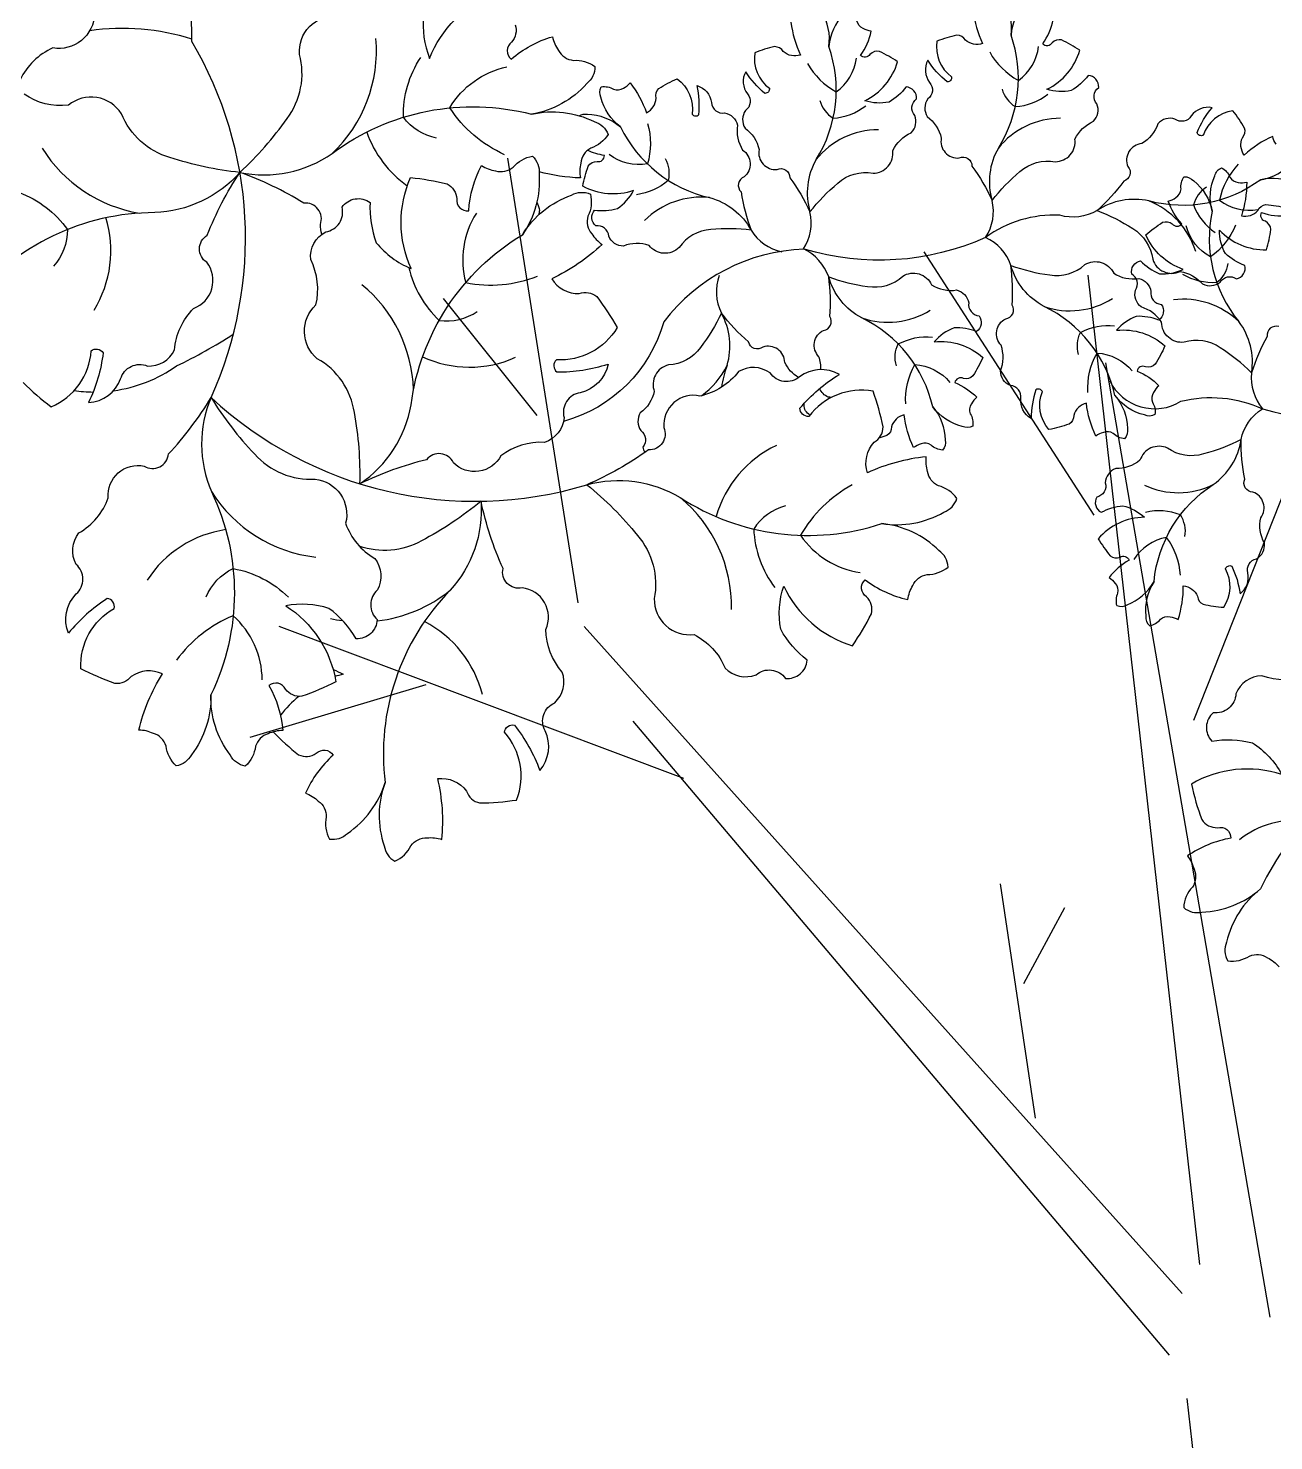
# Model space of a CAD drawing. Header units: millimetres. Extents: x 228.39 to 232.01, y 86.87 to 92.76.
# Drawn here: x 228.9784 to 229.3161, y 91.7556 to 92.1386 of the extents above; entities that cross this region are included whole.
import ezdxf

# ---------------------------------------------------------------- set-up
doc = ezdxf.new("R2010")
doc.units = ezdxf.units.MM
for name, color, linetype in [('62', 62, 'Continuous'), ('63', 63, 'Continuous'), ('CauleArvore', 253, 'Continuous')]:
    doc.layers.add(name, color=color, linetype=linetype)

msp = doc.modelspace()

# ---------------------------------------------------------------- linework, layer by layer
at = {"layer": '62'}
for points in [[(229.0227620134529, 92.13565982952683, 0.1141174530393284), (228.9950872830939, 92.13796314398712, -0.2620553651360283)], [(229.2390613839219, 92.13219799759658, 0.1413864367129372), (229.2468417487461, 92.1244972859473, 0.210122964771746), (229.2523296610424, 92.13366652662043, 0.210122964771746)], [(229.08912042662, 92.10882989741405, -0.1876286218963192), (229.0801326599795, 92.11450039656064, -0.1520058651265381), (229.0848125136332, 92.13072514737915)], [(229.1075427835869, 92.10433394675033, -0.1413864367129372), (229.0926854414637, 92.11703774206259, -0.210122964771746), (229.1081888883347, 92.12816322116635, -0.210122964771746)], [(229.1896768044058, 92.12908178799586, 0.1413864367129372), (229.19745716923, 92.12138107634658, 0.210122964771746), (229.2029450815263, 92.13055031701971, 0.210122964771746)], [(229.2424269841279, 92.12212614104347, 0.1876286218963192), (229.2460093921988, 92.11737402418119, 0.1520058651265381), (229.254846287817, 92.12074007515817)], [(229.0357962746169, 92.09953844689223, 0.2043996860364329), (229.0608230757371, 92.10465016587393, -0.2279428046577942), (229.1148727414734, 92.11531639985874, -0.2279428046577942)], [(229.1930424046117, 92.11900993144275, 0.1876286218963192), (229.1966248126827, 92.11425781458047, 0.1520058651265381), (229.2054617083009, 92.11762386555745)], [(229.146314962033, 92.11276289561248, -0.1413864367129372), (229.1462794250982, 92.1018160342436, -0.210122964771746), (229.1359103286479, 92.10439944181857, -0.210122964771746)], [(229.1389701767656, 92.11190969232742, 0.2279428046577942), (229.1631180513872, 92.09270816998747, -0.2043996860364329), (229.1743731166921, 92.08387990647667, 0.2049975904848279), (229.1827267499037, 92.07802387315935, 0.2049975904848279)], [(229.1510750351425, 92.10327020035955, -0.1876286218963192), (229.1519133333408, 92.09737838244055, -0.1520058651265381), (229.1432919082493, 92.09349353331368)], [(229.3064377673187, 92.10172664793097, 0.1413864367129372), (229.3013788354044, 92.09201880344364, 0.210122964771746), (229.3117599649668, 92.08948418218932, 0.210122964771746)], [(229.0357962746169, 92.09953844689223, -0.2043996860364367), (229.012703836919, 92.08862012438256, 0.2279428046577933), (228.9630556914861, 92.06474133528644)], [(229.3125434005486, 92.09755590826856, -0.2279428046577928), (229.2822362603712, 92.0917856774948, 0.2043996860364349), (229.2681668610302, 92.08920367559409, -0.2049975904848281), (229.2580482310999, 92.08790381314667, 0.1730102318134612), (229.2379740956611, 92.08188462182851, 0.1730102318134612)], [(228.9759177655279, 92.09410574112958, -0.1487400713347152), (228.9890520346684, 92.08405394052538, -0.1876286218963192), (228.9852605163541, 92.07412625707812, -0.1876286218963192)], [(229.2978094550355, 92.09553618863322, 0.1876286218963192), (229.294327554345, 92.09070994476858, 0.1520058651265381), (229.3001536604873, 92.08326162210068)], [(229.0998958952348, 92.08850028185775, 0.2101229647717458), (229.0970028490312, 92.06963858962627, 0.1413864367129372), (229.1164740156718, 92.07137084248231)], [(229.3056921064839, 92.08521194613174, -0.1413864367129372), (229.2989329655478, 92.07660096183787, -0.210122964771746), (229.2923442743823, 92.0850141244192, -0.210122964771746)], [(229.068338966398, 92.01508208025102, 0.2043996860364367), (229.0821910921941, 92.03654341889015, -0.2279428046577933), (229.1123739884452, 92.08263167864813)], [(229.2379740956611, 92.08188462182851, -0.1802530025354734), (229.1887607942585, 92.07872728356664, 0.2251438523393833), (229.1507186969286, 92.05901347305189, -0.2626849896690132), (229.1235311484287, 92.03201335865879, -0.09065442908466861)], [(229.2730220656954, 92.03905325213341, 0.2279428046577942), (229.25379249187, 92.06317879460208, -0.2043996860364329), (229.2448025917862, 92.07430517892561, 0.2049975904848279), (229.2379740956611, 92.08188462182851, 0.2049975904848279)], [(229.2236374861792, 92.0359370425327, 0.2279428046577942), (229.2044079123539, 92.06006258500136, -0.2043996860364329), (229.19541801227, 92.0711889693249, 0.2049975904848279), (229.188589516145, 92.07876841222779, 0.2049975904848279)], [(229.0815765477285, 92.07373117728703, 0.1487400713347152), (229.0898192764147, 92.05939223921456, 0.1876286218963192), (229.100158414441, 92.06184921594037, 0.1876286218963192)], [(229.3036089975428, 92.07479896306673, -0.1876286218963192), (229.3006472701079, 92.06963713849967, -0.1520058651265381), (229.2914595484046, 92.07187472497809)], [(229.0015164278134, 92.0403349832797, 0.1197327725187678), (229.0186520388225, 92.04705490757088, 0.03023788206227329), (229.0340086943198, 92.05562673866011, -0.1841083703680773)], [(229.2137771031128, 92.04706993360243, -0.1876286218963192), (229.2142807445557, 92.05299974030727, -0.1520058651265381), (229.2235535702821, 92.0548533115612)], [(229.2631616826289, 92.05018614320315, -0.1876286218963192), (229.2636653240718, 92.05611594990799, -0.1520058651265381), (229.2729381497983, 92.05796952116192)], [(229.2656729197102, 92.03986804030124, -0.1413864367129372), (229.2681612156291, 92.05052840709244, -0.210122964771746), (229.2776874304468, 92.04568656992657, -0.210122964771746)], [(229.2162883401941, 92.03675183070052, -0.1413864367129372), (229.218776636113, 92.04741219749174, -0.210122964771746), (229.2283028509307, 92.04257036032585, -0.210122964771746)], [(229.2716157168786, 92.0430061340619, 0.442149186598303), (229.2909074622752, 92.0374503077976, -0.1709273865300307), (229.313046231492, 92.03542706065124, 0.1802530025354734), (229.3622690429782, 92.03843249726496, -0.2251438523393833), (229.4024728852728, 92.02361741849292, 0.2256520569911392), (229.4274940053053, 92.00137018911727, 0.09065442908466861)], [(228.9908452520036, 92.04035528178855, 0.03334307076131927), (228.9960250301054, 92.03997886643135, 0.03023788206227329)], [(229.0279857982704, 92.03850089762382, 0.2043996860364353), (229.0280876074677, 92.01295759947844, -0.2279428046577944), (229.0279413410323, 91.95786573510853, -0.2279428046577944)], [(229.283614073109, 91.98855879327985, -0.2279428046577942), (229.2996844362827, 92.01489435358103, 0.2043996860364329), (229.3072164012431, 92.02705511981792, -0.2049975904848279), (229.313046231492, 92.03542706065124, -0.2049975904848279)], [(229.129873655639, 92.01482134769589, -0.2043996860364353), (229.1551830466782, 92.01137096069161, 0.2279428046577944), (229.2098183927228, 92.00429184519535, 0.2279428046577944)], [(229.1011646491388, 92.01035295380842, -0.2043996860364329), (229.0928153386144, 91.98621254248171, 0.2279428046577942), (229.0751537467188, 91.93402822409642, 0.2279428046577942)], [(229.1836944169084, 92.00906618514107, 0.1876286218963192), (229.1751001091099, 92.00281539453336, 0.152005865126538), (229.1808395995986, 91.98693453126107)], [(229.2920089122211, 92.00083458629166, 0.1876286218963192), (229.2907696094248, 92.00665527274934, 0.1520058651265381), (229.2813380053978, 92.0073378185903)], [(229.2908042080334, 91.99028384001507, 0.1413864367129372), (229.2870057299122, 92.00055061169199, 0.210122964771746), (229.2781577990572, 91.99455842715878, 0.210122964771746)], [(229.0266338261016, 91.98439019248235, -0.1876286218963192), (229.033957602964, 91.99209063417273, -0.152005865126538), (229.0489487294629, 91.98431826673176)], [(229.3747705065954, 91.95649969658328, -0.2043996860364353), (229.3549780606752, 91.94035257517561, 0.2279428046577944), (229.3125220486167, 91.90524385896853, 0.2279428046577944)]]:
    msp.add_lwpolyline(points, format="xyb", dxfattribs=at)
for centre, radius, start, end in [((228.917796316722, 92.13584743618075), 0.1049658643867444, 359.5821735404677, 54.45095799120666), ((228.9323474026838, 92.08175745754339), 0.1049658643867444, 335.6631018363221, 30.53188628706008), ((229.0341498288679, 92.13264600397314), 0.03866819170092113, 313.614132344748, 4.746641409419472), ((229.211250933102, 92.12504582827918), 0.03559504258891227, 327.917719804394, 19.28079057527238), ((229.1618663535858, 92.12192961867846), 0.03559504258891227, 327.917719804394, 19.28079057527238), ((229.2582738522212, 92.09255624289425), 0.02165418735251583, 90.01600102915677, 141.1485100938255), ((229.0989491499361, 92.12071791288729), 0.03055347511947142, 199.6128700170281, 234.4005470104001), ((229.208889272705, 92.08944003329353), 0.02165418735251583, 90.01600102915677, 141.1485100938255), ((229.014942768593, 92.12662099544178), 0.03866819170092113, 212.1024550352077, 260.4901109255426), ((229.2572129454581, 92.09705831042758), 0.01822652723244424, 150.1145442863874, 196.3230004717689), ((229.207828365942, 92.09394210082687), 0.01822652723244424, 150.1145442863874, 196.3230004717689), ((229.1608396458307, 92.07117418062141), 0.02165418735251583, 83.96028596669156, 135.092795031362), ((229.1777205548608, 92.08583492122457), 0.01296417636406003, 326.9698917134426, 13.30986666352196), ((229.2271051343769, 92.08895113082528), 0.01296417636406003, 326.9698917134426, 13.30986666352196), ((229.2742398393947, 92.07166203265935), 0.02165418735251583, 17.19637734170586, 68.32888640637657), ((229.3341774488956, 92.08158427905188), 0.03559504258891227, 167.8840744680207, 219.247145238899), ((228.9702425897308, 92.0782151551171), 0.03055347511947142, 328.3695170366965, 17.23622642759876), ((229.1779421373331, 92.06712246874957), 0.01296417636406003, 159.9223847756048, 206.262359725683), ((229.0442247567427, 92.03930682054121), 0.03866819170092113, 1.975074499317318, 50.36273038965277), ((229.2114550413355, 92.08053798006506), 0.02165418735251583, 251.0077929045287, 302.140301969199), ((229.2608396208516, 92.08365418966576), 0.02165418735251583, 251.0077929045287, 302.140301969199), ((229.2915739721178, 92.04348346741456), 0.02165418735251583, 46.01635494946892, 97.14886401413742), ((229.1504175500855, 92.05247310883013), 0.01822652723244424, 343.0670373485498, 29.2754935339308), ((229.29206507507, 92.0480827013861), 0.01822652723244424, 350.8418645715245, 37.05032075690503), ((229.09807410221, 92.07727363974676), 0.03055347511947142, 245.2289589972623, 294.095668388164), ((229.1483745295062, 92.05662283197118), 0.02165418735251583, 305.4219098812204, 334.101003155987), ((229.2014833247571, 92.03549976524361), 0.03559504258891227, 160.8702128665557, 170.6487373789969), ((229.3229489520011, 92.04379401919772), 0.01296417636406003, 173.8549983797717, 220.1949733298514), ((229.0995315290406, 92.11530611290905), 0.1049658643867444, 227.0304562442677, 286.8020835885392), ((229.1942856178314, 91.99785212356979), 0.03055347511947142, 115.3011106397776, 164.1678200306802), ((229.0607728489442, 92.03361925572968), 0.03866819170092113, 212.2986277218999, 263.4311367865714), ((229.2184501133854, 91.98370109656214), 0.03525592437372765, 118.2178321216569, 150.4078539412012), ((229.2901385456501, 92.03433091196794), 0.02165418735251583, 245.0245630740939, 296.1570721387649), ((229.1304138263359, 91.98167727831554), 0.03866819170092113, 359.0340486382894, 50.16655770295989), ((229.0363622490296, 91.97241995851431), 0.03055347511947142, 98.29736539418016, 147.1640747850824), ((229.2073568649106, 92.01449894540299), 0.02370610377805731, 214.3839131457492, 261.8500201023937), ((229.0685588597915, 92.0163265306688), 0.03866819170092113, 276.5737147846837, 308.8510530801119), ((229.0472224306701, 91.94660851017284), 0.03525592437372765, 112.0573314836596, 144.2473533032041), ((229.0181451520832, 91.96164445127818), 0.02370610377805731, 0.6151653224673972, 48.08127227911143), ((229.0685588597915, 92.0163265306688), 0.03866819170092113, 257.7185440154414, 262.7330235547149), ((229.0718869120183, 91.95052261409674), 0.03055347511947142, 13.98560601692947, 62.85231540783141), ((229.3216632403356, 91.90007833597689), 0.02370610377805731, 81.35543052559544, 128.8215374822393)]:
    msp.add_arc(centre, radius, start, end, dxfattribs=at)
at = {"layer": '63'}
for points in [[(228.9963980840874, 92.14248239229683, -0.4530091558014004), (228.9851049642324, 92.13329061958586, 0.1775881189196833), (228.9762165629532, 92.12465862343238, -0.3028472262875391), (228.9677646028272, 92.1232689326809, 0.4445358973400543), (228.9597505370064, 92.12267812505495, -0.4200628682774251), (228.9541187901492, 92.1279502432938, 0.1027662192553072), (228.9617188826535, 92.13593821092964, 0.1249756271620594), (228.9615100775228, 92.1476910801151, -0.2129696122085123), (228.9420578135509, 92.13248940056121, -0.03433418913963757), (228.9373787075527, 92.14139538140071, -0.2633611240476315)], [(229.0856325138918, 92.14210775563224, 0.1249756271620583), (229.0872182315856, 92.13046047985338, -0.2129696122085104), (229.1047534345679, 92.14783857788683, -0.03433418913963267)], [(229.2487931283749, 92.14554277147884, 0.172045804718615), (229.2448495105961, 92.13679923830674, 0.1720458047186181), (229.2429412552916, 92.14619924124344, 0.2361518438993874)], [(229.1994085488588, 92.14242656187814, 0.172045804718615), (229.19546493108, 92.13368302870603, 0.1720458047186181), (229.1935566757755, 92.14308303164272, 0.2361518438993874)], [(229.2345820239855, 92.14337408800216, 0.08115707204633878), (229.2371605072829, 92.13448750036889, -0.2683901017028241), (229.2325044628661, 92.13542112474887, 0.2633611240475965), (229.230166490555, 92.13675664983256, 0.03433418913963283), (229.2247756540278, 92.13512003655798, 0.2816703646801006), (229.2287552866617, 92.12545413350998, -0.447648090788793), (229.2275361092042, 92.12407900730557, -0.08047336285184804), (229.2222979354962, 92.12997253148593, 0.299054732626132), (229.2227848734448, 92.12392399379016, -0.4445358973400594), (229.2222666511038, 92.11945387661746, 0.3028472262875131), (229.2221417643414, 92.11465885275511, -0.1775881189196616), (229.2259544255137, 92.10886179059162, 0.5077713489282268), (229.2308223844571, 92.10345576807885, -0.5541101838924969), (229.2342709395426, 92.10120216984244, -0.05360560279891149), (229.2397210831429, 92.09193570877405, -0.05303807838268959), (229.2472777568757, 92.09974305031078, -0.2299676780149515), (229.2568294334235, 92.10244421875636, 0.453009155801419), (229.2621914407746, 92.10858745615545, -0.1775881189196565), (229.2671938102765, 92.11339563817252, 0.3028472262875298), (229.2681344796493, 92.11809914661568, -0.4445358973400413), (229.2686195995263, 92.12257297726036, 0.4200628682774436), (229.265777509181, 92.12582650211993, -0.1027662192553072), (229.2611604129171, 92.121726932527, -0.1249756271620583), (229.2545867301277, 92.12207031968953, 0.2129696122085104), (229.2634695511877, 92.13266413537217, 0.03433418913963267), (229.2585753421866, 92.13545453672803, 0.263361124047625), (229.2559995660296, 92.13467024152479, -0.4961733732722903), (229.2534451011358, 92.1344003672215, 0.105188829234163), (229.2563185991526, 92.14093565432806, -0.1018354407082667)], [(229.0580119296625, 92.08276251251145, -0.08379440785387525), (229.0576161406188, 92.08541079567428, 0.5541101838924969), (229.0530944548994, 92.09121353845525, 0.05360560279891149), (229.0357962746169, 92.09953844689223, 0.05303807838268959), (229.0485694320042, 92.11414346623309, 0.2299676780149515), (229.05196011828, 92.1315416259899, -0.453009155801419), (229.0620973125421, 92.1419944023734, 0.1775881189196565)], [(229.1104447266207, 92.13954281255592, -0.263361124047625), (229.1094309312745, 92.13484281063788, 0.4961733732722903), (229.1093294132089, 92.13025700348722, -0.105188829234163), (229.1205332364749, 92.13633948365086, 0.1018354407082667), (229.1221790504501, 92.13262764789948, 0.2548810045278109), (229.1261969028661, 92.12992199363747, -0.1744881383592944), (229.1320116576973, 92.12825855657172, -0.2361518438993939), (229.1298475851631, 92.12363061454782, -0.172045804718615), (229.1148727414734, 92.11531639985874, -0.1720458047186181), (229.1318834298285, 92.11331425323287, -0.2361518438993874), (229.1356433686358, 92.10985536360246, -0.174488138359288), (229.1308964531861, 92.10610767226886, 0.2548810045278096), (229.1282076568014, 92.10207851888084, 0.1018354407082642), (229.1280953093307, 92.09801972517683, -0.05521114289692754), (229.1169374856704, 92.09967899530591, 0.2683901017028241)], [(229.1851974444693, 92.14025787840144, 0.08115707204633878), (229.1877759277668, 92.13137129076817, -0.2683901017028241), (229.18311988335, 92.13230491514815, 0.2633611240475965), (229.1807819110388, 92.13364044023184, 0.03433418913963283), (229.1753910745117, 92.13200382695726, 0.2816703646801006), (229.1793707071455, 92.12233792390926, -0.447648090788793), (229.178151529688, 92.12096279770486, -0.08047336285184804), (229.17291335598, 92.12685632188521, 0.299054732626132), (229.1734002939286, 92.12080778418944, -0.4445358973400594), (229.1728820715877, 92.11633766701675, 0.3028472262875131), (229.1727571848253, 92.11154264315441, -0.1775881189196616), (229.1765698459976, 92.1057455809909, 0.5077713489282268), (229.1814378049409, 92.10033955847813, -0.5541101838924969), (229.1848863600265, 92.09808596024173, -0.05360560279891149), (229.1903365036268, 92.08881949917333, -0.05303807838268959), (229.1978931773595, 92.09662684071006, -0.2299676780149515), (229.2074448539073, 92.09932800915564, 0.453009155801419), (229.2128068612585, 92.10547124655474, -0.1775881189196565), (229.2178092307604, 92.11027942857181, 0.3028472262875298), (229.2187499001332, 92.11498293701496, -0.4445358973400413), (229.2192350200101, 92.11945676765966, 0.4200628682774436), (229.2163929296649, 92.12271029251922, -0.1027662192553072), (229.211775833401, 92.11861072292628, -0.1249756271620583), (229.2052021506115, 92.11895411008881, 0.2129696122085104), (229.2140849716715, 92.12954792577145, 0.03433418913963267), (229.2091907626704, 92.13233832712731, 0.263361124047625), (229.2066149865134, 92.13155403192408, -0.4961733732722903), (229.2040605216197, 92.13128415762078, 0.105188829234163), (229.2069340196364, 92.13781944472736, -0.1018354407082667), (229.2047860453572, 92.13856533373126, -0.2548810045278109), (229.2030892975223, 92.1406817609218, 0.1744881383592944)], [(229.1277655607072, 92.11491889876059, -0.1823380578218932), (229.1299925776763, 92.11528670404024, -0.172045804718615), (229.1389701767656, 92.11190969232742, -0.1720458047186181), (229.1336575372937, 92.11989576491399, -0.2361518438993874), (229.1337706480352, 92.12275452295421, -0.174488138359288), (229.1370911476876, 92.12208723947785, 0.2548810045278096), (229.1397856127685, 92.1224004090738, 0.1018354407082642), (229.1415586466498, 92.12382395913137, -0.08115707204633878), (229.1460345359799, 92.11572541416432, 0.2683901017028241), (229.1486591745009, 92.11968289780015, -0.2633611240475965), (229.1493630780924, 92.12228179401019, -0.03433418913963283), (229.1543271857907, 92.1249458616206, -0.2816703646801006), (229.1583663006157, 92.11530466309219, 0.447648090788793), (229.160200956411, 92.11519787421632, 0.08047336285184804)], [(228.9770479737404, 92.04256717534093, 0.034334189139631), (228.984637651745, 92.03596359181054, 0.2816703646801013), (228.9954866490096, 92.05115331513535, -0.4476480907887236), (228.9987236084009, 92.05061317154791, -0.08047336285184782), (228.9947758138998, 92.03709770781316, 0.2990547326261498), (229.0034650068139, 92.04357186823019, -0.4445358973400735), (229.0107196042466, 92.04702803962655, 0.302847226287535), (229.0180926609752, 92.05138750115681, -0.1775881189196651), (229.0232467101374, 92.0626547462561, 0.5077713489282355), (229.0268081168951, 92.07514766785499, -0.5541101838924959), (229.0269464900964, 92.08250282375981, -0.05360560279891149), (229.0357962746169, 92.09953844689223, -0.05303807838268965), (229.0168161978562, 92.1035654589042, -0.2299676780149539), (229.0036690683699, 92.1154543487857, 0.4530091558014004), (228.9892884757959, 92.11773947435196, -0.1775881189196833), (228.9772688856986, 92.12074688000878, 0.3028472262875391)], [(229.160200956411, 92.11519787421632, 0.08047336285184804), (229.1597226080803, 92.12306827915722, -0.299054732626132), (229.1636640209941, 92.11845447583829, 0.4445358973400594), (229.1671966094959, 92.1156667670283, -0.3028472262875131), (229.1706817759292, 92.11237109327682, 0.1775881189196616), (229.1720978596622, 92.10557866942347, -0.5077713489282268), (229.172492122132, 92.09831460301497, 0.5541101838924969), (229.1716548177799, 92.09428097454779, 0.05360560279891149), (229.1743731166921, 92.08387990647667, 0.05303807838268959), (229.1635088003258, 92.08403652597407, 0.2299676780149515), (229.1548539442605, 92.07917604221889, -0.453009155801419), (229.1467174733964, 92.07971300632741, 0.1775881189196565), (229.1397806391298, 92.07956252277263, -0.3028472262875298), (229.1357845575961, 92.08221566862616, 0.4445358973400413), (229.1322727007801, 92.08502944964754, -0.4200628682774436), (229.1319735886569, 92.08933914029538, 0.1027662192553072), (229.1381364962046, 92.08971679002136, 0.1249756271620583), (229.1425326850785, 92.09461625361907, -0.2129696122085104), (229.1287583506587, 92.09579995628144, -0.03433418913963267), (229.1302356465908, 92.1012366113378, -0.263361124047625), (229.1326091661507, 92.1025078889141, 0.4961733732722903), (229.1346032044553, 92.10412712770834, -0.07000139340616839), (229.1300357773381, 92.10553709850629, 0.1018354407082667)], [(229.316699771804, 92.10722258565612, -0.1018354407082642), (229.3157920587842, 92.10930734007431, 0.08115707204633878), (229.3080636289675, 92.10421898194556, -0.2683901017028241), (229.3075802882747, 92.10894304649511, 0.2633611240475965), (229.3081656294228, 92.11157118604949, 0.03433418913963283), (229.3050096926255, 92.11623805699313, 0.2816703646801006), (229.2969505934554, 92.10958087454107, -0.447648090788793), (229.2952767042763, 92.11033946584547, -0.08047336285184804), (229.299360000753, 92.11708474426395, 0.299054732626132), (229.2937251834624, 92.11483291147161, -0.4445358973400594), (229.2893014518143, 92.11400762349872, 0.3028472262875131), (229.284683494746, 92.11271057952906, -0.1775881189196616), (229.2802712870039, 92.10735569971871, 0.5077713489282268), (229.2765443853158, 92.10110811558647, -0.5541101838924969), (229.2754099807055, 92.09714776669155, -0.05360560279891149), (229.2681668610302, 92.08920367559409, -0.05303807838268959), (229.2778579324755, 92.08429032296914, -0.2299676780149515), (229.2832599560204, 92.07596271962447, 0.453009155801419), (229.2907129139192, 92.07265456195978, -0.1775881189196565), (229.2967841570262, 92.06929564515849, 0.3028472262875298), (229.3015556486936, 92.06978627517346, -0.4445358973400413), (229.305973150283, 92.07064428545327, 0.4200628682774436), (229.3082420024476, 92.07432058949368, -0.1027662192553072), (229.3029615555218, 92.07752073464998, -0.1249756271620583), (229.3013478805849, 92.08390252698112, 0.2129696122085104), (229.3140928110718, 92.07854527137917, 0.03433418913963267), (229.3153130479388, 92.08404532987535, 0.263361124047625), (229.3138029133573, 92.08627450804735, -0.4961733732722903), (229.312790540941, 92.08863527595712, 0.105188829234163), (229.3198829971199, 92.08782039328538, -0.1018354407082667)], [(229.317451640205, 92.05772176176544, 0.5541101838924969), (229.3143110932494, 92.05505564061117, 0.05360560279891149), (229.3100592655279, 92.04518176968726, 0.05303807838268959), (229.3015878297462, 92.05198564178865, 0.2299676780149515), (229.2917738359291, 92.05347438663001, -0.453009155801419), (229.285687484292, 92.05890087834433, 0.1775881189196565), (229.2801244767745, 92.06304759539559, -0.3028472262875298), (229.2786045084727, 92.06759705106691, 0.4445358973400413), (229.2775651789733, 92.07197544073938, -0.4200628682774436), (229.2799792811734, 92.07555803925301, 0.1027662192553072), (229.285071642348, 92.07206634819774, 0.1249756271620583), (229.2915511647883, 92.07322695541168, -0.2129696122085104), (229.2814163945714, 92.08263013962508, -0.03433418913963267), (229.2859243541933, 92.08600918113409, -0.263361124047625), (229.2885778381536, 92.08555227343045, 0.4961733732722903), (229.2911460162056, 92.08560311166158, -0.105188829234163), (229.2874798437275, 92.09172897060365, 0.1018354407082667), (229.2895180143987, 92.09273694095322, 0.2548810045278109), (229.2909375419499, 92.09504846832691, -0.1744881383592944), (229.2917317637525, 92.09834091375666, -0.2361518438993939), (229.2943719290217, 92.09723872551326, -0.172045804718615), (229.299375288198, 92.0890553343782, -0.1720458047186181), (229.3000962289269, 92.09861994299447, -0.2361518438993874), (229.3019432513646, 92.10080484566667, -0.174488138359288), (229.3041515341115, 92.0982368751666, 0.2548810045278096), (229.3064689887788, 92.09682704498776, 0.1018354407082642), (229.3087425528459, 92.09685945398476, -0.08115707204633878), (229.3072925820517, 92.08772065753367, 0.2683901017028241), (229.311795823011, 92.08922771591199, -0.2633611240475965), (229.3139489658334, 92.09084441556358, -0.03433418913963283), (229.3195018336258, 92.08989295313503, -0.2816703646801006)], [(229.3220616628251, 92.09637092862599, 0.172045804718615), (229.3125434005486, 92.09755590826856, 0.1720458047186181), (229.3209603093806, 92.10215559730494, 0.2361518438993874)], [(229.1162696388425, 92.09131236752938, -0.1165430605391474), (229.1169739233109, 92.08918093799448, -0.004008262913707361), (229.1167970460137, 92.08801848116991, -0.2816703646801006)], [(229.1933166703498, 92.04605940080558, 0.08789902130899625), (229.1927717507587, 92.04953232120043, -0.5077713489282268), (229.1940157099924, 92.05669993371137, 0.5541101838924969), (229.1957358200717, 92.06044325556559, 0.05360560279891149), (229.19541801227, 92.0711889693249, 0.05303807838268959), (229.2059707944952, 92.06860117352876, 0.2299676780149515), (229.2154948823325, 92.0713980622847, -0.453009155801419), (229.2233039740674, 92.06905102695227, 0.1775881189196565), (229.2300980390939, 92.06764283827238, -0.3028472262875298), (229.2333977610502, 92.0641615043966, 0.4445358973400413), (229.2361895735217, 92.06063215813181, -0.4200628682774436), (229.235515087793, 92.05636507827033, 0.1027662192553072), (229.229424340162, 92.05737841042344, 0.1249756271620583), (229.2240418259848, 92.0535889828555, -0.2129696122085104), (229.2372003709078, 92.04934797634617, -0.03433418913963267), (229.23454207434, 92.0443807758438, -0.263361124047625), (229.2319439979558, 92.04367385231266, 0.4961733732722903), (229.2296377543025, 92.0425427629066, -0.105188829234163), (229.2355487366394, 92.03853935732755, 0.1018354407082667), (229.234127248148, 92.03676467020601, 0.2548810045278109), (229.2338172102478, 92.03406984298182, -0.1744881383592944), (229.2344883523298, 92.030750121083, -0.2361518438993939), (229.2316297276765, 92.03063368799377, -0.172045804718615), (229.2236374861792, 92.0359370425327, -0.1720458047186181), (229.2270249293002, 92.02696337424045, -0.2361518438993874), (229.2262739257003, 92.02420270671875, -0.174488138359288), (229.2231874789865, 92.02559727900534, 0.2548810045278096), (229.2204913764089, 92.02589602330947, 0.1018354407082642), (229.2184443762727, 92.0249061069733, -0.08115707204633878), (229.2158976031362, 92.0338018341763, 0.2683901017028241), (229.2124527027111, 92.03053333832129, -0.2633611240475965), (229.2111841844774, 92.0281583428965, -0.01359188383691224), (229.2090567349209, 92.0274816819548, -0.2816703646801006)], [(229.1872375580048, 92.04386788742713, -0.140065914486193), (229.1835264043663, 92.04797633428538, 0.5077713489282268), (229.1775705820468, 92.05215368801483, -0.5541101838924969), (229.1737046426994, 92.05357697651407, -0.05360560279891149), (229.1663161581131, 92.06138605210037, -0.05303807838268959), (229.160701716054, 92.05208358252825, -0.2299676780149515), (229.1519985181937, 92.04731019978121, 0.453009155801419), (229.1481499045506, 92.04012141256769, -0.1775881189196565), (229.144352534801, 92.03431432225258, 0.3028472262875298), (229.1444900584352, 92.02951964418268, -0.4445358973400413), (229.145020059989, 92.02505090831163, 0.132420092724567), (229.1456505922666, 92.02360812901112, -0.1027662192553072)], [(229.1960747265285, 92.03845064078507, 0.06645151050785239), (229.1952871175083, 92.03860232135632, -0.1966975875028096), (229.1929681004124, 92.04091405967914, 0.1775881189196616)], [(229.1903208719313, 92.03371708812404, 0.01988486331478412), (229.1899913996927, 92.03400780319078, -0.2768544380593153), (229.1887571194096, 92.0368705442809, 0.3028472262875131)], [(229.1101990860094, 91.94963685958035, -0.08047336285184804), (229.117096835654, 91.9373619302026, 0.299054732626132), (229.1185477193258, 91.9481002616919, -0.4445358973400594), (229.1211520205508, 91.95570236138613, 0.3028472262875131), (229.123193626067, 91.96402093802357, -0.1775881189196616), (229.1187463389822, 91.97558539531647, 0.5077713489282268), (229.1123091048186, 91.9868689552376, -0.5541101838924969), (229.107149388905, 91.9921125033891, -0.05360560279891149), (229.1011646491388, 92.01035295380842, -0.05303807838268959), (229.0850108125528, 91.99960522366943, -0.2180849490682808), (229.0681747977015, 91.9981944917294, 0.453009155801419)], [(229.0610708289218, 91.96474094461752, -0.03141369572532032), (229.0637667274286, 91.96342976942483, 0.01899843887319681), (229.0615528966746, 91.96280104245925, 0.03433418913963267)], [(229.3252518699445, 91.96299256775077, -0.1775881189196614), (229.3128617908477, 91.9630237906454, 0.3028472262875249), (229.3058180594872, 91.95815011452997, -0.4445358973400437), (229.2996443547997, 91.95300621765473, 0.420062868277418), (229.2992578451872, 91.94530151690083, -0.1027662192553043), (229.310273942131, 91.94483822309313, -0.1249756271620578), (229.318290546003, 91.93624127037528, 0.2129696122085104), (229.2937385579219, 91.93365640748598, 0.03433418913963278), (229.2965621987791, 91.92400044663447, 0.2633611240475967), (229.3008433637275, 91.92181197097365, -0.4961733732722993), (229.3044589188262, 91.91898926049095, 0.1051888292341508), (229.2926601582555, 91.9141610652055, -0.1018354407082692), (229.2944934008672, 91.9105381313374, -0.2548810045278139), (229.2940467088183, 91.90571483689938, 0.1744881383592873), (229.2916560499127, 91.90015937592698, 0.2361518438993992), (229.2966091626398, 91.89890728502694, 0.1720458047186156), (229.3125220486167, 91.90524385896853, 0.1720458047186174), (229.3033102993955, 91.89080378328607, 0.2361518438993921), (229.3036101012553, 91.88570366797809, 0.1744881383592826), (229.3095156342816, 91.88700868763058, -0.2548810045278165), (229.3143370148189, 91.88654179070653, -0.1018354407082663), (229.317551293234, 91.88406089519165, 0.08115707204633889)], [(229.051741859315, 91.95743722182401, 0.05910347658363043), (229.0467898484993, 91.95229750815865, 0.03433418913963267)], [(229.0447706784294, 91.94778169927336, 0.03174146131471042), (229.0517171595903, 91.94159478021378, 0.263361124047625), (229.0565095162791, 91.94198351714365, -0.4961733732722903), (229.0610690385891, 91.94148282817251, 0.105188829234163), (229.0535699367653, 91.93117333291062, -0.1018354407082667), (229.0570339088964, 91.9290550021147, -0.2548810045278109), (229.0591893454693, 91.92471705372836, 0.1744881383592944), (229.0600759387135, 91.91873438300048, 0.2361518438993939), (229.0649476919547, 91.92027291400976, 0.172045804718615), (229.0751537467188, 91.93402822409642, 0.1720458047186181), (229.0749080178161, 91.91690187811324, 0.2361518438993874), (229.0778440056965, 91.91272084564793, 0.174488138359288), (229.0821817934614, 91.91693534371123, -0.2548810045278096), (229.0865287346901, 91.91907258608782, -0.1018354407082642), (229.0905672141659, 91.91865173954855, 0.08115707204633878), (229.0894482994491, 91.93513721921018, -0.2683901017028241), (229.0972168025465, 91.93173743451923, 0.2633611240475965), (229.1007880134279, 91.92851807870257, 0.03433418913963283), (229.1108160872193, 91.92932322694361, 0.2816703646801006), (229.1075489297597, 91.94770131494172, -0.447648090788793), (229.1101990860094, 91.94963685958035, -0.08047336285184804)]]:
    msp.add_lwpolyline(points, format="xyb", dxfattribs=at)
for points in [[(229.1169064203163, 92.09914921995316, -0.1720458047186142), (229.1123739884452, 92.08263167864813, -0.1720458047186181), (229.125703202564, 92.09338826548627, -0.2361518438993757), (229.1308051010688, 92.09365601342047, -0.1744881383592802), (229.1301631701139, 92.08764216928648, 0.2548810045278265), (229.1311619688852, 92.08290232709112, 0.1018354407082649), (229.13398408055, 92.07998306108112, -0.08115707204633917), (229.1203176327412, 92.0706959079055, 0.2683901017028146), (229.1277851747252, 92.06667794909087, -0.263361124047613), (229.1325218942897, 92.06585254809693, -0.034334189139631), (229.1380732344576, 92.05746248552283, -0.2816703646801013), (229.1215920550126, 92.04869897250379, 0.4476480907887236), (229.1217030767093, 92.04541913479764, 0.08047336285184782), (229.1356195081338, 92.04756057772114, -0.2990547326261498), (229.1280618480262, 92.03979536038341, 0.4445358973400735), (229.1236842342065, 92.03305660665026, -0.302847226287535), (229.1183955964302, 92.02631886364323, 0.1775881189196651), (229.1065497966146, 92.02268677586585, -0.5077713489282355), (229.0936977445331, 92.02079429985184, 0.5541101838924959), (229.0863879530172, 92.02162159273941, 0.05360560279891149), (229.068338966398, 92.01508208025102, 0.05303807838268965), (229.0668355570263, 92.03442632745396, 0.2299676780149539), (229.0567732880138, 92.04901890977052, -0.4530091558014004), (229.0563936006212, 92.06357497651655, 0.1775881189196833), (229.0549882748154, 92.07588513875241, -0.3028472262875391), (229.0590505937902, 92.0834259898253, 0.4445358973400543), (229.0634779686291, 92.09013215539642, -0.4200628682774251), (229.0710922558418, 92.09137087797633, 0.1027662192553072), (229.0727745856742, 92.08047414455015, 0.1249756271620594), (229.0822076843717, 92.07346057323181, -0.2129696122085123), (229.0820533144862, 92.09814777244168, -0.03433418913963757), (229.0919628882226, 92.09641258483784, -0.2633611240476315), (229.0946127224467, 92.09240058064817, 0.4961733732723008), (229.0978190491129, 92.08912042783915, -0.1051888292341653), (229.1013087446648, 92.10138192226985, 0.1018354407082685), (229.1051126645202, 92.09996184409589, 0.2548810045278082), (229.1098566499117, 92.1009407749553, -0.1744881383592801), (229.1151126610437, 92.10393288852254, -0.2361518438994192)], [(229.2515944535282, 92.04060746617752, 0.08047336285184804), (229.250296534112, 92.0328300953976, -0.299054732626132), (229.2474895575955, 92.03820994666496, 0.4445358973400594), (229.2446716970245, 92.04171853095704, -0.3028472262875131), (229.242013908751, 92.0457115263286, 0.1775881189196616), (229.2421563302748, 92.05264853080115, -0.5077713489282268), (229.2434002895085, 92.05981614331209, 0.5541101838924969), (229.2451203995879, 92.06355946516629, 0.05360560279891149), (229.2448025917862, 92.07430517892561, 0.05303807838268959), (229.2553553740113, 92.07171738312948, 0.2299676780149515), (229.2648794618486, 92.07451427188542, -0.453009155801419), (229.2726885535835, 92.07216723655299, 0.1775881189196565), (229.27948261861, 92.0707590478731, -0.3028472262875298), (229.2827823405664, 92.06727771399731, 0.4445358973400413), (229.2855741530378, 92.06374836773253, -0.4200628682774436), (229.2848996673091, 92.05948128787105, 0.1027662192553072), (229.2788089196781, 92.06049462002416, 0.1249756271620583), (229.273426405501, 92.05670519245622, -0.2129696122085104), (229.2865849504239, 92.05246418594689, -0.03433418913963267), (229.2839266538562, 92.04749698544452, -0.263361124047625), (229.281328577472, 92.04679006191338, 0.4961733732722903), (229.2790223338187, 92.04565897250733, -0.105188829234163), (229.2849333161556, 92.04165556692827, 0.1018354407082667), (229.2835118276642, 92.03988087980673, 0.2548810045278109), (229.283201789764, 92.03718605258254, -0.1744881383592944), (229.2838729318459, 92.03386633068372, -0.2361518438993939), (229.2810143071927, 92.03374989759449, -0.172045804718615), (229.2730220656954, 92.03905325213341, -0.1720458047186181), (229.2764095088163, 92.03007958384117, -0.2361518438993874), (229.2756585052164, 92.02731891631947, -0.174488138359288), (229.2725720585026, 92.02871348860604, 0.2548810045278096), (229.2698759559251, 92.02901223291019, 0.1018354407082642), (229.2678289557888, 92.02802231657402, -0.08115707204633878), (229.2652821826524, 92.03691804377702, 0.2683901017028241), (229.2618372822272, 92.03364954792201, -0.2633611240475965), (229.2605687639935, 92.03127455249722, -0.03433418913963283), (229.2551338295095, 92.02979093912879, -0.2816703646801006), (229.2533584928103, 92.04009216901838, 0.447648090788793)], [(229.2301837300459, 92.01111056248175, 0.1744881383592826), (229.2252000312536, 92.01453709760732, -0.2548810045278165), (229.2222514136028, 92.01838018971803, -0.1018354407082663), (229.2218716834505, 92.0224227425374, 0.08115707204633889), (229.2059261990974, 92.01809093707506, -0.268390101702822), (229.207735627778, 92.02637550973564, 0.2633611240476109), (229.2101916918265, 92.03050897661265, 0.034334189139633), (229.2074345709999, 92.04018414133498, 0.2816703646800977), (229.1900547775181, 92.03337450001843, -0.4476480907887908), (229.187636865646, 92.03559336535339, -0.0804733628518486), (229.1983197722253, 92.04476551605032, 0.2990547326261485), (229.1875054966784, 92.04408121275527, -0.4445358973400563), (229.1795401758072, 92.04514327115805, 0.3028472262875256), (229.1709827125274, 92.04551299074302, -0.1775881189196615), (229.1605156586617, 92.03888307232234, 0.5077713489282397), (229.150714492469, 92.03035700350762, -0.5541101838924329), (229.1465852661013, 92.02426873978699, -0.0536056027989116), (229.129873655639, 92.01482134769589, -0.05303807838268965), (229.1435820355568, 92.00109034410491, -0.229967678014949), (229.1481125360087, 91.98395362090588, 0.4530091558014059), (229.1589169003239, 91.9741920148201, -0.1775881189196614), (229.1673485931406, 91.96511338104965, 0.3028472262875249), (229.1757176949489, 91.9632899213489, -0.4445358973400437), (229.183690659068, 91.96228685216622, 0.420062868277418), (229.1895866470599, 91.96726170181094, -0.1027662192553043), (229.1824083573742, 91.9756307633004, -0.1249756271620578), (229.1832226305556, 91.98735725010845, 0.2129696122085104), (229.2018655428505, 91.97117320067531, 0.03433418913963278), (229.2069974462308, 91.9798261825516, 0.2633611240475967), (229.2056759502407, 91.98444910883067, -0.4961733732722993), (229.205272275916, 91.98901824224747, 0.1051888292341508), (229.21685278107, 91.98368775248603, -0.1018354407082692), (229.2182502637402, 91.98750003139406, -0.2548810045278139), (229.2220809679045, 91.99046472507611, 0.1744881383592873), (229.227773385287, 91.99250795315004, 0.2361518438993992), (229.2253088668602, 91.99698312982075, 0.1720458047186156), (229.2098183927228, 92.00429184519535, 0.1720458047186174), (229.2266600447492, 92.00741127887005, 0.2361518438993921)], [(229.018511022723, 91.93857037384477, -0.1744881383592826), (229.0157675799101, 91.94396035697568, 0.2548810045278165), (229.0123443195906, 91.947387453678, 0.1018354407082663), (229.0083864662145, 91.94829399928614, -0.08115707204633889), (229.0147717771447, 91.96353377665139, 0.268390101702822), (229.0063214708825, 91.96282631612743, -0.2633611240476109), (229.0019016347385, 91.96093347501038, -0.034334189139633), (228.9926715489046, 91.96493547990231, -0.2816703646800977), (229.0017013794316, 91.98127226651985, 0.4476480907887908), (228.9998187305803, 91.98396025731199, 0.0804733628518486), (228.98932494347, 91.97457232497993, -0.2990547326261485), (228.9914213988556, 91.98520349149261, 0.4445358973400563), (228.9914129923015, 91.99323930097025, -0.3028472262875256), (228.9921685932779, 92.00177135450508, 0.1775881189196615), (229.0001137948911, 92.01127865728861, -0.5077713489282397), (229.009851457418, 92.01987718255076, 0.5541101838924329), (229.0164286108822, 92.02317240907333, 0.0536056027989116), (229.0279857982704, 92.03850089762382, 0.05303807838268965), (229.0398006790336, 92.02311035727791, 0.229967678014949), (229.0561953547389, 92.01637186153603, -0.4530091558014059), (229.0644559117847, 92.00438076321588, 0.1775881189196614), (229.0723505188193, 91.99483140644897, -0.3028472262875249), (229.073060805022, 91.98629546104925, 0.4445358973400437), (229.0730097294579, 91.97825980949398, -0.420062868277418), (229.0673047031714, 91.9730670762581, 0.1027662192553043), (229.0599491845252, 91.98128080735134, 0.1249756271620578), (229.0482171771276, 91.982011242903, -0.2129696122085104), (229.0618168642662, 91.96140711359301, -0.03433418913963278), (229.0525656584151, 91.95745417570376, -0.2633611240475967), (229.0481559353258, 91.95937045890558, 0.4961733732722993), (229.0436791879484, 91.96036979171282, -0.1051888292341508), (229.0474451154732, 91.94819030031961, 0.1018354407082692), (229.0434825042507, 91.94730478319067, 0.2548810045278139), (229.0400410947419, 91.94389591187966, -0.1744881383592873), (229.0372690704782, 91.9385205720671, -0.2361518438993992), (229.0331557041641, 91.94155063392712, -0.1720458047186156), (229.0279413410323, 91.95786573510853, -0.1720458047186174), (229.022640420293, 91.94157855153541, -0.2361518438993921)], [(229.3046805159431, 91.99277342621738, -0.08047336285184804), (229.3069383315969, 91.98521866880678, 0.299054732626132), (229.3090523884704, 91.99090661046951, -0.4445358973400594), (229.3114106378545, 91.994739254697, 0.3028472262875131), (229.3135496467992, 91.99903256242864, -0.1775881189196616), (229.3125431207247, 92.00589763491217, 0.5077713489282268), (229.3104148958917, 92.01285412560375, -0.5541101838924969), (229.3082413323502, 92.01635367682074, -0.05360560279891149), (229.3072164012431, 92.02705511981792, -0.05303807838268959), (229.297068784149, 92.0231713372432, -0.2299676780149515), (229.2872702249135, 92.02475849594768, 0.453009155801419), (229.2798148450439, 92.02145580014336, -0.1775881189196565), (229.2732494684322, 92.01921121891542, 0.3028472262875298), (229.2704097215358, 92.01534551223898, -0.4445358973400413), (229.2680799063847, 92.01149551700598, 0.4200628682774436), (229.2692813360931, 92.00734588229939, -0.1027662192553072), (229.2751981356646, 92.00911096914948, -0.1249756271620583), (229.2810112554787, 92.00602246495053, 0.2129696122085104), (229.2684844195358, 92.00017337767466, 0.03433418913963267), (229.2717414916661, 91.99557651976835, 0.263361124047625), (229.274407451551, 91.9951991609621, -0.4961733732722903), (229.2768367615329, 91.99436454964837, 0.105188829234163), (229.2714712599194, 91.9896551589391, -0.1018354407082667), (229.2731029960758, 91.98807162459266, -0.2548810045278109), (229.2737467248587, 91.98543650969538, 0.1744881383592944), (229.2734948752079, 91.98205900219234, 0.2361518438993939), (229.2763457000204, 91.98230001974483, 0.172045804718615), (229.283614073109, 91.98855879327985, 0.1720458047186181), (229.2813723204777, 91.97923269877802, 0.2361518438993874), (229.2824617835426, 91.97658725707527, 0.174488138359288), (229.2853501915571, 91.97835589619082, -0.2548810045278096), (229.2879879804408, 91.97898857863332, -0.1018354407082642), (229.2901424634555, 91.97826170391922, 0.08115707204633878), (229.2915598317704, 91.98740561352827, -0.2683901017028241), (229.2953854948214, 91.98459230474442, 0.2633611240475965), (229.2969403285559, 91.98239407049054, 0.03433418913963283), (229.3025178670742, 91.9815999133587, 0.2816703646801006), (229.302994521736, 91.99204213333184, -0.447648090788793)]]:
    msp.add_lwpolyline(points, format="xyb", close=True, dxfattribs=at)
at = {"layer": 'CauleArvore'}
for p, q in [((229.1275080515827, 91.98276573208398), (229.1084336380102, 92.10341296051922)), ((229.2673848156296, 92.00657777605238), (229.2212887699263, 92.07801321645059)), ((229.2959964359886, 91.80338189802433), (229.2657948274016, 92.07166379906369)), ((229.1163808565684, 92.03356452871424), (229.0909492126657, 92.06531369016977)), ((229.3150694882697, 91.78909467164328), (229.2705634307947, 92.04785175509528)), ((229.2944064477604, 91.95101587912143), (229.3214280798911, 92.0192773023332)), ((229.1561196719417, 91.93514164414717), (229.0464431551904, 91.97641562319006)), ((229.2912278325955, 91.79544408903018), (229.1290966785195, 91.97641562319006)), ((229.0861806092726, 91.96054069670879), (229.0384959366324, 91.94625347032775)), ((229.2878491076106, 91.77880435579323), (229.1424237202607, 91.95071853110619)), ((229.251489017222, 91.843068176967), (229.2419531717271, 91.90656719138508)), ((229.2483104020571, 91.87958043872322), (229.2594375970714, 91.90021708249117)), ((229.373523336315, 91.03450631516455), (229.2926245174601, 91.76704458754216))]:
    msp.add_line(p, q, dxfattribs=at)

doc.saveas('drawing.dxf')
